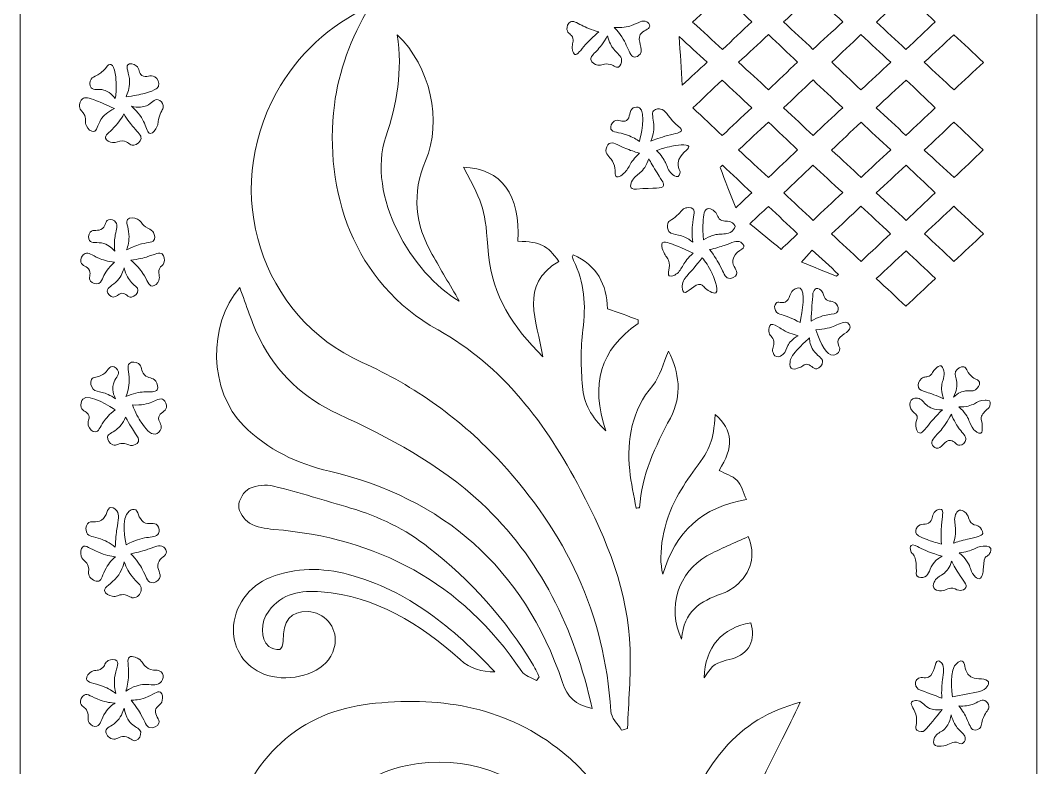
# Model space of a CAD drawing. Header units: inches. Extents: x 195 to 1095, y -2045 to -167.
# Drawn here: x 195 to 1095, y -1300 to -638 of the extents above; entities that cross this region are included whole.
import ezdxf

# ---------------------------------------------------------------- set-up
doc = ezdxf.new("R2010")
doc.units = ezdxf.units.IN
doc.header["$MEASUREMENT"] = 0
doc.layers.add('_U+0421_U+043B_U+043E_U+0439 1', color=7, linetype='Continuous')

msp = doc.modelspace()

# ---------------------------------------------------------------- linework, layer by layer
at = {"layer": '_U+0421_U+043B_U+043E_U+0439 1', "lineweight": 0}
for points, knots in [([(194.98, -166.59), (194.98, -792.81), (194.98, -1418.92), (194.98, -2044.85), (495.04, -2044.85), (795.1, -2044.85), (1094.98, -2044.85), (1094.98, -1418.47), (1094.98, -792.48), (1094.98, -166.59), (794.85, -166.59), (494.92, -166.59), (194.98, -166.59)], [0, 0, 0, 0, 1, 1, 1, 2, 2, 2, 3, 3, 3, 4, 4, 4, 4]), ([(790.33, -639.99), (799.24, -631.68), (807.46, -624.02), (816.63, -615.48), (825.13, -623.38), (833.32, -631), (842.66, -639.69), (833.91, -648.02), (825.81, -655.73), (816.84, -664.26), (808.12, -656.28), (799.6, -648.48), (790.33, -639.99)], [0, 0, 0, 0, 1, 1, 1, 2, 2, 2, 3, 3, 3, 4, 4, 4, 4]), ([(870.9, -639.93), (879.83, -631.53), (888.03, -623.81), (896.87, -615.49), (905.86, -623.75), (914.19, -631.41), (923.34, -639.82), (913.75, -648.66), (905.66, -656.12), (896.91, -664.19), (888.29, -656.15), (880.04, -648.45), (870.9, -639.93)], [0, 0, 0, 0, 1, 1, 1, 2, 2, 2, 3, 3, 3, 4, 4, 4, 4]), ([(979.23, -664.27), (970.17, -655.88), (962.08, -648.39), (953, -639.98), (961.86, -631.68), (970.29, -623.77), (979.17, -615.44), (987.96, -623.66), (996.26, -631.44), (1005.16, -639.76), (996.46, -647.99), (988.2, -655.8), (979.23, -664.27)], [0, 0, 0, 0, 1, 1, 1, 2, 2, 2, 3, 3, 3, 4, 4, 4, 4]), ([(421.83, -702.52), (440.58, -668.78), (468.33, -642.64), (504.24, -626.25), (487.52, -654.79), (476.99, -682.94), (473.09, -713.51), (463.58, -788.27), (489.49, -870.96), (564.84, -912.64), (622.15, -944.34), (660.54, -995.72), (691.12, -1054.01), (714.33, -1098.26), (733.38, -1144.18), (734.94, -1195.54), (735.66, -1218.81), (733.49, -1242.17), (732.63, -1265.48), (730.91, -1266.03), (729.19, -1266.57), (727.47, -1267.11), (724.1, -1261.45), (718.09, -1255.95), (717.76, -1250.11), (712.87, -1163.45), (677.29, -1091.71), (620.71, -1030.08), (585.52, -991.74), (544.28, -962.29), (497.55, -941.31), (407.69, -900.96), (372.74, -790.84), (421.83, -702.52)], [0, 0, 0, 0, 1, 1, 1, 2, 2, 2, 3, 3, 3, 4, 4, 4, 5, 5, 5, 6, 6, 6, 7, 7, 7, 8, 8, 8, 9, 9, 9, 10, 10, 10, 11, 11, 11, 11]), ([(682.05, -639.82), (684.58, -638.49), (687.46, -640.55), (692.15, -642.9), (695.6, -644.63), (700.67, -646.84), (707.36, -648.61), (702.03, -652.93), (698.17, -656.97), (695.57, -659.93), (691.19, -664.93), (688.23, -669.41), (686.03, -668.61), (684.89, -668.2), (684.47, -666.57), (684.05, -664.96), (682.78, -660.03), (685.29, -658.16), (684.32, -654.45), (683.24, -650.33), (679.58, -650.48), (679.07, -646.62), (678.73, -644.05), (679.95, -640.93), (682.05, -639.82)], [0, 0, 0, 0, 1, 1, 1, 2, 2, 2, 3, 3, 3, 4, 4, 4, 5, 5, 5, 6, 6, 6, 7, 7, 7, 8, 8, 8, 8]), ([(743.91, -651.15), (740.85, -656.78), (747.23, -663.36), (743.73, -668.32), (742.58, -669.96), (740.48, -671.23), (738.6, -670.95), (735.35, -670.47), (734, -665.51), (731.58, -660.32), (729.62, -656.12), (726.42, -650.6), (720.94, -644.75), (727.62, -645.35), (732.64, -644.27), (736.08, -643.1), (742.17, -641.03), (746.19, -637.7), (749.65, -639.68), (750.99, -640.44), (752.38, -642.08), (752.29, -643.76), (752.12, -647.11), (746.29, -646.77), (743.91, -651.15)], [0, 0, 0, 0, 1, 1, 1, 2, 2, 2, 3, 3, 3, 4, 4, 4, 5, 5, 5, 6, 6, 6, 7, 7, 7, 8, 8, 8, 8]), ([(518.64, -741.52), (528.31, -712.35), (533.69, -683.03), (528.72, -651.33), (558.19, -679.07), (568.79, -727.79), (553.8, -762.89), (541.53, -791.64), (544.54, -819.25), (559.73, -845.85), (567.3, -859.09), (575.04, -872.23), (583.71, -887.16), (541.48, -862.45), (501.29, -793.8), (518.64, -741.52)], [0, 0, 0, 0, 1, 1, 1, 2, 2, 2, 3, 3, 3, 4, 4, 4, 5, 5, 5, 5]), ([(714.94, -652.11), (716.27, -657.8), (718.5, -661.49), (720.33, -663.84), (723.78, -668.27), (727.16, -669.66), (727.46, -673.51), (727.64, -675.92), (726.59, -678.9), (724.6, -679.83), (722.09, -681.02), (720.5, -677.77), (715.45, -677.15), (710.58, -676.55), (709.1, -679.22), (705.12, -677.83), (704.86, -677.73), (700.66, -676.21), (700.21, -673.22), (699.81, -670.62), (702.47, -668.49), (705.21, -665.64), (707.93, -662.82), (711.51, -658.5), (714.94, -652.11)], [0, 0, 0, 0, 1, 1, 1, 2, 2, 2, 3, 3, 3, 4, 4, 4, 5, 5, 5, 6, 6, 6, 7, 7, 7, 8, 8, 8, 8]), ([(781.15, -695.97), (780.2, -681.17), (779.35, -667.95), (778.38, -652.8), (787.01, -660.75), (794.69, -667.82), (803.12, -675.58), (795.81, -682.37), (789.16, -688.54), (781.15, -695.97)], [0, 0, 0, 0, 1, 1, 1, 2, 2, 2, 3, 3, 3, 3]), ([(830.99, -675.64), (839.95, -667.34), (848.18, -659.72), (857.44, -651.15), (866.37, -659.55), (874.34, -667.04), (883.24, -675.41), (874.54, -683.7), (866.42, -691.45), (857.55, -699.91), (848.81, -691.92), (840.29, -684.13), (830.99, -675.64)], [0, 0, 0, 0, 1, 1, 1, 2, 2, 2, 3, 3, 3, 4, 4, 4, 4]), ([(913.49, -675.54), (922.27, -667.27), (930.25, -659.75), (939.41, -651.12), (948.5, -659.56), (956.76, -667.23), (965.76, -675.59), (956.6, -684.05), (948.28, -691.74), (939.34, -700), (930.69, -691.81), (922.49, -684.06), (913.49, -675.54)], [0, 0, 0, 0, 1, 1, 1, 2, 2, 2, 3, 3, 3, 4, 4, 4, 4]), ([(1021.78, -699.99), (1012.95, -691.82), (1004.66, -684.15), (995.45, -675.63), (1004.45, -667.28), (1012.89, -659.45), (1021.77, -651.21), (1030.49, -659.41), (1038.47, -666.92), (1047.79, -675.69), (1039, -683.9), (1030.63, -691.72), (1021.78, -699.99)], [0, 0, 0, 0, 1, 1, 1, 2, 2, 2, 3, 3, 3, 4, 4, 4, 4]), ([(257.69, -690.56), (258.78, -688.77), (260.31, -688.54), (263.01, -687.03), (264.92, -685.97), (267.55, -684.2), (270.33, -681.16), (272.61, -677.82), (274.12, -677.26), (275.1, -677.45), (279.16, -678.22), (279.8, -692.62), (279.89, -694.67), (280.13, -700.07), (279.62, -704.58), (279.09, -707.75), (275.42, -702.95), (271.79, -701.04), (268.92, -700.24), (263.7, -698.8), (259.95, -700.79), (257.82, -698.13), (256.23, -696.15), (256.4, -692.68), (257.69, -690.56)], [0, 0, 0, 0, 1, 1, 1, 2, 2, 2, 3, 3, 3, 4, 4, 4, 5, 5, 5, 6, 6, 6, 7, 7, 7, 8, 8, 8, 8]), ([(317.39, -696.68), (317.07, -697.78), (315.95, -700.2), (304.93, -703.18), (301.03, -704.23), (295.46, -705.47), (288.56, -706.12), (289.98, -703.24), (291.78, -698.61), (291.71, -692.9), (291.61, -684.98), (287.95, -679.91), (290.13, -677.75), (291.68, -676.22), (295.32, -677), (297.54, -678.66), (301.11, -681.31), (299.61, -685.16), (302.68, -687.34), (306.32, -689.94), (310.28, -685.82), (314.21, -688.5), (316.69, -690.19), (318.19, -693.93), (317.39, -696.68)], [0, 0, 0, 0, 1, 1, 1, 2, 2, 2, 3, 3, 3, 4, 4, 4, 5, 5, 5, 6, 6, 6, 7, 7, 7, 8, 8, 8, 8]), ([(816.6, -740.46), (807.83, -732.25), (799.58, -724.53), (790.51, -716.04), (799.2, -707.77), (807.33, -700.04), (816.41, -691.41), (824.94, -699.32), (833.16, -706.95), (842.75, -715.84), (833.58, -724.47), (825.39, -732.18), (816.6, -740.46)], [0, 0, 0, 0, 1, 1, 1, 2, 2, 2, 3, 3, 3, 4, 4, 4, 4]), ([(870.86, -716), (879.88, -707.45), (887.84, -699.91), (896.93, -691.29), (905.46, -699.27), (913.89, -707.14), (923.23, -715.87), (914.29, -724.21), (906.07, -731.89), (897.04, -740.32), (888.52, -732.41), (880.29, -724.76), (870.86, -716)], [0, 0, 0, 0, 1, 1, 1, 2, 2, 2, 3, 3, 3, 4, 4, 4, 4]), ([(979.37, -691.31), (988.13, -699.68), (996.29, -707.48), (1005.22, -716.01), (996.26, -724.42), (988.03, -732.16), (979.25, -740.41), (970.55, -732.3), (962.26, -724.59), (952.9, -715.88), (962.26, -707.19), (970.56, -699.49), (979.37, -691.31)], [0, 0, 0, 0, 1, 1, 1, 2, 2, 2, 3, 3, 3, 4, 4, 4, 4]), ([(250.17, -707.91), (252.28, -706.42), (255.03, -706.81), (262.45, -709.64), (266.62, -711.22), (272.05, -713.5), (278.3, -716.69), (272.22, -719.35), (268.61, -722.9), (266.39, -726.37), (263.06, -731.58), (262.98, -736.42), (260.08, -736.98), (257.62, -737.45), (254.74, -734.53), (253.45, -731.95), (251.72, -728.46), (253.56, -726.94), (252.04, -722.85), (250.42, -718.49), (247.65, -718.41), (247.26, -714.92), (246.98, -712.38), (248.11, -709.36), (250.17, -707.91)], [0, 0, 0, 0, 1, 1, 1, 2, 2, 2, 3, 3, 3, 4, 4, 4, 5, 5, 5, 6, 6, 6, 7, 7, 7, 8, 8, 8, 8]), ([(309.99, -738.66), (307.62, -738.35), (306.84, -734.05), (304.93, -729.6), (303.11, -725.36), (299.81, -719.92), (293.3, -714.5), (299.7, -716.19), (303.94, -715.22), (306.62, -714.04), (311.53, -711.88), (313.56, -707.97), (316.96, -708.76), (319.21, -709.29), (321.04, -711.62), (321.5, -713.88), (322.09, -716.83), (319.96, -717.84), (318.15, -723.43), (316.5, -728.53), (317.57, -729.82), (315.62, -733.42), (315.17, -734.24), (312.59, -738.99), (309.99, -738.66)], [0, 0, 0, 0, 1, 1, 1, 2, 2, 2, 3, 3, 3, 4, 4, 4, 5, 5, 5, 6, 6, 6, 7, 7, 7, 8, 8, 8, 8]), ([(743.19, -745.72), (740.83, -744.04), (737.3, -741.86), (732.71, -740.17), (724.58, -737.18), (719.24, -738), (718.03, -734.74), (717.2, -732.5), (718.67, -729.26), (720.74, -727.79), (724.42, -725.2), (728.25, -729.37), (731.77, -727.09), (735.53, -724.67), (733.58, -718.39), (737.68, -716.09), (739.45, -715.1), (741.79, -715.15), (743.19, -715.91), (749.74, -719.48), (743.85, -743.13), (743.19, -745.72)], [0, 0, 0, 0, 1, 1, 1, 2, 2, 2, 3, 3, 3, 4, 4, 4, 5, 5, 5, 6, 6, 6, 7, 7, 7, 7]), ([(755.96, -730.77), (755.63, -724.97), (753.64, -720.95), (755.79, -718.5), (757.62, -716.43), (761.12, -716.95), (761.81, -717.06), (766.79, -717.92), (767.21, -722.53), (775.09, -729.99), (778.76, -733.46), (780.61, -734.3), (780.36, -735.8), (779.99, -738.03), (775.42, -738.57), (767.96, -740.56), (761.8, -742.2), (756.77, -744), (753.2, -745.39), (755.8, -739.23), (756.16, -734.26), (755.96, -730.77)], [0, 0, 0, 0, 1, 1, 1, 2, 2, 2, 3, 3, 3, 4, 4, 4, 5, 5, 5, 6, 6, 6, 7, 7, 7, 7]), ([(286.7, -721.41), (289.88, -726.7), (292.98, -730.66), (295.37, -733.42), (299.52, -738.22), (302.19, -740.19), (301.84, -743.1), (301.49, -745.96), (298.37, -748.63), (295.37, -748.97), (291.39, -749.43), (290.46, -745.49), (285.52, -745.16), (281.54, -744.89), (280.6, -747.34), (276.52, -746.71), (274.4, -746.38), (270.8, -745.13), (270.33, -742.81), (269.8, -740.24), (273.46, -738.08), (277.92, -733.42), (280.71, -730.5), (283.82, -726.61), (286.7, -721.41)], [0, 0, 0, 0, 1, 1, 1, 2, 2, 2, 3, 3, 3, 4, 4, 4, 5, 5, 5, 6, 6, 6, 7, 7, 7, 8, 8, 8, 8]), ([(831.01, -753.27), (840.24, -744.66), (848.51, -736.94), (857.49, -728.55), (866.15, -736.85), (874.27, -744.63), (883.24, -753.23), (874.33, -761.69), (866.16, -769.44), (857.46, -777.7), (848.72, -769.63), (840.4, -761.95), (831.01, -753.27)], [0, 0, 0, 0, 1, 1, 1, 2, 2, 2, 3, 3, 3, 4, 4, 4, 4]), ([(913.38, -753.33), (922.47, -744.69), (930.42, -737.15), (939.42, -728.6), (948.07, -736.68), (956.49, -744.54), (965.72, -753.18), (956.79, -761.52), (948.55, -769.21), (939.57, -777.6), (931.07, -769.72), (922.84, -762.1), (913.38, -753.33)], [0, 0, 0, 0, 1, 1, 1, 2, 2, 2, 3, 3, 3, 4, 4, 4, 4]), ([(1021.74, -728.51), (1030.49, -736.87), (1038.63, -744.64), (1047.69, -753.29), (1038.93, -761.57), (1030.74, -769.31), (1021.91, -777.65), (1013.26, -769.72), (1004.94, -762.11), (995.46, -753.42), (1004.29, -745.05), (1012.64, -737.14), (1021.74, -728.51)], [0, 0, 0, 0, 1, 1, 1, 2, 2, 2, 3, 3, 3, 4, 4, 4, 4]), ([(716.43, -747.59), (719.51, -745.71), (723.31, -748.76), (731.96, -752.3), (736.69, -754.24), (740.68, -755.42), (743.26, -756.11), (738.82, -760.15), (736.18, -763.99), (734.58, -766.78), (733.09, -769.39), (731.58, -772.68), (727.95, -775.24), (726.46, -776.29), (724.6, -777.6), (723.14, -776.94), (720.77, -775.88), (722.7, -771.17), (720.33, -765.22), (717.89, -759.08), (713.63, -758.53), (713.58, -753.87), (713.56, -751.82), (714.35, -748.86), (716.43, -747.59)], [0, 0, 0, 0, 1, 1, 1, 2, 2, 2, 3, 3, 3, 4, 4, 4, 5, 5, 5, 6, 6, 6, 7, 7, 7, 8, 8, 8, 8]), ([(771.9, -749.95), (774.91, -749.41), (785.8, -747.44), (786.82, -750.19), (787.82, -752.84), (778.37, -756.47), (777.52, -764.58), (777.2, -767.59), (778.17, -770.25), (779.19, -772.2), (779.19, -772.56), (779.16, -775.72), (777.4, -776.63), (775.49, -777.61), (772.9, -775.27), (771.86, -774.34), (768.55, -771.36), (767.99, -768.14), (766.28, -764.43), (765, -761.66), (762.71, -757.83), (758.32, -753.87), (761.34, -752.65), (766.01, -751.02), (771.9, -749.95)], [0, 0, 0, 0, 1, 1, 1, 2, 2, 2, 3, 3, 3, 4, 4, 4, 5, 5, 5, 6, 6, 6, 7, 7, 7, 8, 8, 8, 8]), ([(736.29, -781.45), (738.08, -777.18), (741.27, -775.6), (743.96, -773.24), (746.43, -771.07), (749.41, -767.42), (751.43, -760.98), (753.16, -764), (755.72, -768.39), (758.96, -773.63), (763.93, -781.64), (765.13, -782.97), (764.53, -784.7), (763.32, -788.22), (757.05, -786.55), (740.53, -787.86), (739.45, -787.94), (736.95, -788.15), (735.9, -786.65), (734.78, -785.06), (735.9, -782.39), (736.29, -781.45)], [0, 0, 0, 0, 1, 1, 1, 2, 2, 2, 3, 3, 3, 4, 4, 4, 5, 5, 5, 6, 6, 6, 7, 7, 7, 7]), ([(657.75, -936.36), (631.15, -909.97), (612.74, -882.35), (609.67, -846.19), (606.09, -804.08), (606.41, -804.05), (587.35, -768.54), (620.89, -769.36), (638.18, -793.25), (635.65, -834.12), (655.56, -834.61), (661.54, -837.45), (671.81, -851.97), (636.38, -872.66), (652.38, -904.23), (657.75, -936.36)], [0, 0, 0, 0, 1, 1, 1, 2, 2, 2, 3, 3, 3, 4, 4, 4, 5, 5, 5, 5]), ([(828.53, -804.48), (823.88, -792.61), (819.24, -780.73), (814.59, -768.86), (815.3, -768.16), (816.02, -767.46), (816.73, -766.77), (825.87, -775.35), (833.6, -782.6), (842.66, -791.1), (838.05, -795.46), (833.85, -799.43), (828.53, -804.48)], [0, 0, 0, 0, 1, 1, 1, 2, 2, 2, 3, 3, 3, 4, 4, 4, 4]), ([(871.02, -791.24), (879.8, -782.91), (887.94, -775.19), (896.79, -766.8), (905.42, -774.73), (913.72, -782.35), (923.2, -791.05), (914.36, -799.32), (905.97, -807.18), (896.99, -815.58), (888.26, -807.4), (880.07, -799.73), (871.02, -791.24)], [0, 0, 0, 0, 1, 1, 1, 2, 2, 2, 3, 3, 3, 4, 4, 4, 4]), ([(979.33, -766.79), (988.03, -774.98), (996.24, -782.7), (1005.21, -791.15), (996.36, -799.48), (988.17, -807.21), (979.27, -815.59), (970.63, -807.6), (962.35, -799.95), (952.89, -791.21), (961.86, -782.92), (970.31, -775.12), (979.33, -766.79)], [0, 0, 0, 0, 1, 1, 1, 2, 2, 2, 3, 3, 3, 4, 4, 4, 4]), ([(790.61, -834.99), (785.52, -830.93), (781.06, -829.33), (777.9, -828.62), (774.22, -827.8), (771.24, -827.95), (769.38, -825.48), (767.97, -823.6), (767.57, -820.78), (768.31, -818.51), (769.3, -815.48), (771.59, -815.62), (776.4, -811.4), (780.84, -807.51), (781.09, -805.48), (784.23, -804.61), (785.1, -804.37), (788.68, -803.55), (790.61, -805.48), (792.96, -807.84), (790.87, -812.46), (790.09, -820.01), (789.73, -823.58), (789.57, -828.68), (790.61, -834.99)], [0, 0, 0, 0, 1, 1, 1, 2, 2, 2, 3, 3, 3, 4, 4, 4, 5, 5, 5, 6, 6, 6, 7, 7, 7, 8, 8, 8, 8]), ([(799.47, -820.21), (799.69, -813.18), (799.9, -806.82), (803.06, -805.47), (805.01, -804.63), (807.32, -806.03), (808.39, -806.68), (812.63, -809.24), (811.51, -812.84), (815.04, -815.12), (818.54, -817.39), (821.22, -814.84), (825.51, -817.9), (827.8, -819.53), (828.01, -820.88), (827.94, -821.17), (827.47, -823.16), (825.78, -824.83), (824.98, -825.39), (821.18, -828.08), (817.4, -827.5), (813.54, -827.84), (810.15, -828.14), (805.49, -829.26), (800.01, -832.9), (799.65, -829.85), (799.3, -825.48), (799.47, -820.21)], [0, 0, 0, 0, 1, 1, 1, 2, 2, 2, 3, 3, 3, 4, 4, 4, 5, 5, 5, 6, 6, 6, 7, 7, 7, 8, 8, 8, 9, 9, 9, 9]), ([(868.67, -841.28), (859.75, -833.96), (851.09, -826.85), (841.02, -818.6), (847.3, -812.71), (852.22, -808.1), (857.44, -803.2), (866.19, -811.44), (874.45, -819.21), (883.24, -827.48), (878.28, -832.19), (873.91, -836.32), (868.67, -841.28)], [0, 0, 0, 0, 1, 1, 1, 2, 2, 2, 3, 3, 3, 4, 4, 4, 4]), ([(913.42, -827.54), (922.04, -819.43), (930.13, -811.81), (939.4, -803.1), (947.98, -811.04), (956.43, -818.86), (965.66, -827.4), (956.85, -835.67), (948.65, -843.36), (939.45, -851.99), (930.66, -843.74), (922.69, -836.25), (913.42, -827.54)], [0, 0, 0, 0, 1, 1, 1, 2, 2, 2, 3, 3, 3, 4, 4, 4, 4]), ([(1021.75, -803.12), (1030.48, -811.3), (1038.75, -819.05), (1047.79, -827.53), (1039.07, -835.73), (1030.83, -843.47), (1021.77, -852), (1012.66, -843.49), (1004.36, -835.73), (995.52, -827.47), (1004.44, -819.19), (1012.76, -811.47), (1021.75, -803.12)], [0, 0, 0, 0, 1, 1, 1, 2, 2, 2, 3, 3, 3, 4, 4, 4, 4]), ([(272.94, -815.15), (275.14, -814.28), (278.2, -815.35), (279.61, -817.37), (281.38, -819.9), (279.96, -823.07), (279.05, -828.53), (278.5, -831.83), (278.02, -836.71), (278.59, -842.92), (276.71, -840.69), (273.54, -837.6), (268.92, -836.16), (262.86, -834.26), (258.28, -836.43), (256.26, -833.52), (254.91, -831.56), (255.26, -828.11), (256.83, -826.18), (259.45, -822.93), (263.88, -825.93), (267.8, -822.66), (271.01, -819.97), (269.99, -816.31), (272.94, -815.15)], [0, 0, 0, 0, 1, 1, 1, 2, 2, 2, 3, 3, 3, 4, 4, 4, 5, 5, 5, 6, 6, 6, 7, 7, 7, 8, 8, 8, 8]), ([(291.15, -827.94), (290.64, -821.04), (288, -817.08), (290.02, -814.73), (291.82, -812.64), (296.1, -813.22), (298.7, -814.45), (301.98, -815.99), (301.45, -818.01), (305.77, -821.19), (309.11, -823.64), (310.53, -823.25), (312.24, -825.59), (312.49, -825.93), (315.1, -829.59), (313.93, -832.34), (312.75, -835.14), (308.57, -834.92), (302.4, -836.45), (299.06, -837.28), (294.43, -838.8), (289.08, -841.82), (290.3, -838.5), (291.56, -833.66), (291.15, -827.94)], [0, 0, 0, 0, 1, 1, 1, 2, 2, 2, 3, 3, 3, 4, 4, 4, 5, 5, 5, 6, 6, 6, 7, 7, 7, 8, 8, 8, 8]), ([(768.9, -850.93), (767.6, -847.52), (765.8, -847.21), (764.03, -842.13), (763.25, -839.91), (762.27, -836.98), (763.49, -835.6), (764.75, -834.19), (767.73, -835.11), (769.46, -835.67), (773.38, -836.94), (780.39, -839.5), (790.83, -844.68), (786.18, -848.61), (783.47, -852.44), (781.84, -855.24), (780.09, -858.26), (778.9, -861.29), (775.53, -863.38), (774.62, -863.94), (771.4, -865.93), (769.69, -864.69), (767.3, -862.96), (771.4, -857.49), (768.9, -850.93)], [0, 0, 0, 0, 1, 1, 1, 2, 2, 2, 3, 3, 3, 4, 4, 4, 5, 5, 5, 6, 6, 6, 7, 7, 7, 8, 8, 8, 8]), ([(829.29, -863.46), (828.33, -865.95), (824.78, -867.48), (822.14, -866.84), (818.81, -866.02), (817.69, -861.93), (814.85, -856.22), (812.92, -852.34), (809.91, -847.15), (805.2, -841.46), (810.66, -840.29), (815.06, -838.92), (818.22, -837.82), (825.57, -835.26), (829.44, -833.01), (832.92, -835.01), (834.29, -835.8), (835.85, -837.41), (835.7, -838.95), (835.5, -840.85), (832.84, -841.12), (830.04, -843.89), (829.47, -844.45), (826.64, -847.25), (826.05, -850.84), (825.1, -856.6), (830.75, -859.68), (829.29, -863.46)], [0, 0, 0, 0, 1, 1, 1, 2, 2, 2, 3, 3, 3, 4, 4, 4, 5, 5, 5, 6, 6, 6, 7, 7, 7, 8, 8, 8, 9, 9, 9, 9]), ([(264.42, -849.08), (267.72, -850.51), (272.36, -852.07), (278.4, -852.73), (272.7, -857.6), (269.92, -862.28), (268.42, -865.77), (267.53, -867.85), (266.71, -870.41), (264.42, -871.39), (262.08, -872.38), (258.68, -871.54), (257.11, -869.33), (255.09, -866.5), (257.84, -863.88), (256.19, -860.06), (254.32, -855.72), (249.6, -856.35), (248.67, -852.6), (247.97, -849.8), (249.76, -846.03), (252.32, -844.88), (255.36, -843.51), (258.25, -846.39), (264.42, -849.08)], [0, 0, 0, 0, 1, 1, 1, 2, 2, 2, 3, 3, 3, 4, 4, 4, 5, 5, 5, 6, 6, 6, 7, 7, 7, 8, 8, 8, 8]), ([(322.18, -853.08), (321.29, -855.93), (319.41, -855.62), (318.15, -858.47), (316.4, -862.44), (319.25, -864.88), (317.61, -868.88), (316.62, -871.27), (314.16, -873.89), (311.78, -873.74), (308.65, -873.55), (307.49, -868.69), (303.52, -862.58), (301.34, -859.22), (298.04, -855.04), (292.94, -850.92), (299.34, -850.09), (304.44, -848.74), (308.02, -847.61), (314.72, -845.49), (318.21, -843.47), (320.58, -845.36), (322.55, -846.92), (322.97, -850.56), (322.18, -853.08)], [0, 0, 0, 0, 1, 1, 1, 2, 2, 2, 3, 3, 3, 4, 4, 4, 5, 5, 5, 6, 6, 6, 7, 7, 7, 8, 8, 8, 8]), ([(917.58, -865.13), (907.78, -861.1), (897.98, -857.06), (886.85, -852.48), (890.63, -848.2), (893.09, -845.41), (896.21, -841.89), (904, -849.08), (911.79, -856.27), (919.59, -863.46), (919.51, -863.44), (917.58, -865.01), (917.58, -865.13)], [0, 0, 0, 0, 1, 1, 1, 2, 2, 2, 3, 3, 3, 4, 4, 4, 4]), ([(952.96, -867.06), (961.77, -858.85), (970.2, -851), (979.27, -842.55), (987.88, -850.63), (996.1, -858.35), (1005.32, -867.02), (996.16, -875.67), (987.91, -883.47), (979.21, -891.68), (970.55, -883.56), (962.28, -875.8), (952.96, -867.06)], [0, 0, 0, 0, 1, 1, 1, 2, 2, 2, 3, 3, 3, 4, 4, 4, 4]), ([(713.59, -1001.89), (700.41, -990.14), (693.93, -977.26), (692.77, -962.69), (691.46, -946.06), (690.97, -928.97), (693.13, -912.51), (695.98, -890.78), (694.55, -870.5), (684.75, -851.03), (684.24, -850.02), (683.95, -848.89), (683.67, -847.78), (683.6, -847.52), (683.96, -847.14), (684.53, -846.02), (705.6, -855.31), (714.47, -872.5), (714.85, -893.9), (724.28, -897.23), (733.21, -900.38), (742.14, -903.54), (742.09, -904.71), (742.04, -905.88), (741.99, -907.06), (708.48, -929.84), (699.55, -961.04), (713.59, -1001.89)], [0, 0, 0, 0, 1, 1, 1, 2, 2, 2, 3, 3, 3, 4, 4, 4, 5, 5, 5, 6, 6, 6, 7, 7, 7, 8, 8, 8, 9, 9, 9, 9]), ([(781.14, -873.63), (781.34, -869.23), (784.1, -866.18), (786.16, -863.85), (789.24, -860.37), (793.39, -855.54), (798.84, -848.8), (801.35, -851.76), (804.74, -856.36), (807.56, -862.63), (808.02, -863.66), (814.08, -877.33), (810.94, -879.69), (809.82, -880.53), (807.91, -879.66), (805.85, -878.72), (800.67, -876.38), (800.55, -873.35), (797.67, -872.49), (791.89, -870.78), (786.04, -881.09), (782.65, -879.12), (780.93, -878.12), (781.09, -874.66), (781.14, -873.63)], [0, 0, 0, 0, 1, 1, 1, 2, 2, 2, 3, 3, 3, 4, 4, 4, 5, 5, 5, 6, 6, 6, 7, 7, 7, 8, 8, 8, 8]), ([(293.55, -883.54), (289.96, -884.01), (288.78, -879.98), (284.85, -880.17), (281.25, -880.35), (280.42, -883.83), (277.23, -883.51), (274.66, -883.25), (271.9, -880.65), (271.87, -878.17), (271.83, -874.91), (276.52, -873.84), (281.02, -868.74), (284.41, -864.91), (286.03, -860.68), (286.88, -857.65), (288.44, -864.1), (291.1, -868.04), (293.4, -870.51), (296.35, -873.68), (299.11, -874.85), (299.13, -877.51), (299.15, -880.17), (296.4, -883.16), (293.55, -883.54)], [0, 0, 0, 0, 1, 1, 1, 2, 2, 2, 3, 3, 3, 4, 4, 4, 5, 5, 5, 6, 6, 6, 7, 7, 7, 8, 8, 8, 8]), ([(407.14, -920.92), (422.37, -951.44), (446.11, -972.89), (476.23, -986.92), (521.48, -1008.01), (565.77, -1031.13), (603.09, -1065.86), (655.49, -1114.63), (685.58, -1176.83), (701.37, -1247.87), (685.73, -1243.99), (679.81, -1238.33), (675.13, -1224.67), (640.01, -1121.94), (569.21, -1061.71), (468.78, -1037.75), (439.92, -1030.87), (414.16, -1018.9), (392.77, -997.44), (362.18, -966.75), (360.72, -907.76), (389.27, -875.16), (395.26, -890.75), (399.95, -906.52), (407.14, -920.92)], [0, 0, 0, 0, 1, 1, 1, 2, 2, 2, 3, 3, 3, 4, 4, 4, 5, 5, 5, 6, 6, 6, 7, 7, 7, 8, 8, 8, 8]), ([(885.44, -906.15), (878.26, -902.19), (872.85, -900.15), (868.96, -899.01), (867.48, -898.57), (864.79, -897.84), (863.57, -895.45), (862.54, -893.42), (862.65, -890.39), (864.17, -888.86), (866.23, -886.77), (868.87, -889.48), (872.25, -887.97), (877.04, -885.83), (875.82, -878.55), (881.21, -876.16), (881.77, -875.91), (883.88, -874.97), (885.44, -875.7), (890.47, -878.02), (887.42, -896.34), (885.44, -906.15)], [0, 0, 0, 0, 1, 1, 1, 2, 2, 2, 3, 3, 3, 4, 4, 4, 5, 5, 5, 6, 6, 6, 7, 7, 7, 7]), ([(895.16, -904.93), (895.84, -894.48), (896.15, -887.27), (896.89, -880.12), (897.05, -878.56), (898.53, -876.39), (899.85, -875.96), (901.77, -875.32), (903.86, -877.42), (904.34, -877.89), (906.96, -880.45), (905.82, -882.49), (907.77, -884.89), (910.63, -888.4), (914.74, -886.1), (917.62, -889.73), (918.99, -891.46), (919.83, -894.22), (918.91, -896.1), (917.74, -898.51), (914.14, -898.46), (910.17, -899.13), (906.38, -899.77), (901.19, -901.24), (895.16, -904.93)], [0, 0, 0, 0, 1, 1, 1, 2, 2, 2, 3, 3, 3, 4, 4, 4, 5, 5, 5, 6, 6, 6, 7, 7, 7, 8, 8, 8, 8]), ([(862.2, -922.76), (861.44, -918.43), (858, -918.09), (857.7, -913.66), (857.57, -911.77), (858, -908.88), (859.69, -907.94), (861.74, -906.81), (864.66, -909.1), (867.41, -910.87), (870.97, -913.17), (876.29, -915.92), (883.85, -917.73), (878.51, -920.56), (876.01, -923.87), (874.72, -926.43), (873.25, -929.33), (873.01, -931.92), (870.27, -934.26), (869.54, -934.88), (866.95, -937.08), (864.47, -936.19), (862.54, -935.5), (861.72, -933.31), (861.5, -932.74), (860.01, -928.8), (862.95, -927), (862.2, -922.76)], [0, 0, 0, 0, 1, 1, 1, 2, 2, 2, 3, 3, 3, 4, 4, 4, 5, 5, 5, 6, 6, 6, 7, 7, 7, 8, 8, 8, 9, 9, 9, 9]), ([(920.43, -930.83), (919.56, -933.29), (916.69, -934.83), (914.76, -934.98), (909.52, -935.38), (903.66, -926.06), (899.49, -912.39), (907.13, -912.19), (912.69, -910.48), (916.35, -908.96), (920.79, -907.12), (924.97, -904.5), (927.7, -906.41), (928.74, -907.13), (929.69, -908.59), (929.7, -910.19), (929.73, -915.47), (919.59, -916.76), (918.89, -922.76), (918.49, -926.16), (921.51, -927.77), (920.43, -930.83)], [0, 0, 0, 0, 1, 1, 1, 2, 2, 2, 3, 3, 3, 4, 4, 4, 5, 5, 5, 6, 6, 6, 7, 7, 7, 7]), ([(897.08, -930.54), (900.64, -935.99), (905.34, -936.94), (905.41, -940.69), (905.46, -943.49), (902.9, -946.58), (900.28, -947.02), (896.61, -947.64), (895.12, -942.65), (890.88, -943), (888.18, -943.22), (887.99, -945.3), (883.31, -946.6), (881.29, -947.17), (879.03, -947.8), (877.63, -946.6), (875.76, -944.99), (876.59, -941.08), (876.83, -939.93), (877.5, -936.8), (879.08, -934.2), (884.57, -928.48), (886.83, -926.12), (889.9, -923.09), (893.74, -919.73), (893.91, -922.57), (894.57, -926.69), (897.08, -930.54)], [0, 0, 0, 0, 1, 1, 1, 2, 2, 2, 3, 3, 3, 4, 4, 4, 5, 5, 5, 6, 6, 6, 7, 7, 7, 8, 8, 8, 9, 9, 9, 9]), ([(754.99, -961.75), (761.68, -953.67), (764.32, -941.96), (768.98, -931.54), (778.36, -950.34), (781.44, -970.1), (770.58, -990.64), (757.41, -1015.56), (745.12, -1040.85), (743.33, -1070.15), (742.31, -1070.24), (741.3, -1070.33), (740.28, -1070.41), (738.36, -1059.31), (735.8, -1048.27), (734.64, -1037.08), (731.74, -1009.25), (736.63, -983.92), (754.99, -961.75)], [0, 0, 0, 0, 1, 1, 1, 2, 2, 2, 3, 3, 3, 4, 4, 4, 5, 5, 5, 6, 6, 6, 6]), ([(291.58, -942.2), (293.46, -940.42), (297.24, -940.82), (299.59, -942.43), (303.16, -944.87), (301.39, -948.75), (304.93, -952.41), (308.47, -956.06), (312.1, -954.11), (314.9, -957.99), (316.41, -960.07), (317.44, -963.51), (316.16, -965.57), (314.58, -968.12), (310.32, -967.12), (304.35, -967.51), (300.34, -967.77), (294.89, -968.7), (288.44, -971.61), (289.74, -968.45), (291.39, -963.39), (291.43, -957.1), (291.47, -949.38), (289.07, -944.58), (291.58, -942.2)], [0, 0, 0, 0, 1, 1, 1, 2, 2, 2, 3, 3, 3, 4, 4, 4, 5, 5, 5, 6, 6, 6, 7, 7, 7, 8, 8, 8, 8]), ([(1010.51, -944.55), (1011.35, -945.02), (1011.86, -946.51), (1012.08, -947.15), (1014.3, -951.54), (1012.16, -956.6), (1011.39, -959.55), (1010.59, -962.61), (1010.28, -967.16), (1012.57, -973.54), (1006.19, -970.68), (1000.98, -968.86), (997.34, -967.72), (993.63, -966.55), (991.07, -965.92), (990.2, -963.66), (989.22, -961.13), (990.73, -957.51), (993.01, -955.64), (995.79, -953.35), (997.78, -955.24), (1000.79, -952.89), (1003.08, -951.1), (1002.45, -949.58), (1005.64, -946.76), (1006.53, -945.97), (1009.05, -943.74), (1010.51, -944.55)], [0, 0, 0, 0, 1, 1, 1, 2, 2, 2, 3, 3, 3, 4, 4, 4, 5, 5, 5, 6, 6, 6, 7, 7, 7, 8, 8, 8, 9, 9, 9, 9]), ([(1024.14, -958.77), (1023.66, -954.64), (1021.98, -952.45), (1023.21, -949.57), (1024.4, -946.76), (1027.82, -944.54), (1030.47, -945.22), (1033.25, -945.93), (1032.72, -949.22), (1036.71, -953.09), (1040.52, -956.79), (1043.59, -956.29), (1044.21, -958.96), (1044.76, -961.34), (1042.9, -964.18), (1040.87, -965.55), (1038.16, -967.39), (1035.79, -966.16), (1032.02, -966.6), (1029.32, -966.91), (1025.54, -968.12), (1021.19, -972.26), (1024.27, -966.32), (1024.5, -961.8), (1024.14, -958.77)], [0, 0, 0, 0, 1, 1, 1, 2, 2, 2, 3, 3, 3, 4, 4, 4, 5, 5, 5, 6, 6, 6, 7, 7, 7, 8, 8, 8, 8]), ([(279.26, -973.58), (274.63, -970.24), (270.53, -968.72), (267.52, -967.97), (263.85, -967.04), (261.47, -967.17), (259.53, -965.01), (257.62, -962.88), (256.51, -959.06), (257.87, -956.55), (259.5, -953.57), (263.05, -955.36), (268.08, -952.11), (272.89, -949.01), (273.1, -945.13), (276.24, -945.07), (278.64, -945.02), (281.3, -947.25), (281.86, -949.76), (282.65, -953.3), (278.82, -955.32), (277.36, -960.33), (276.52, -963.23), (276.37, -967.5), (279.26, -973.58)], [0, 0, 0, 0, 1, 1, 1, 2, 2, 2, 3, 3, 3, 4, 4, 4, 5, 5, 5, 6, 6, 6, 7, 7, 7, 8, 8, 8, 8]), ([(278.98, -983.35), (273.88, -987.18), (270.68, -991.09), (268.64, -994.09), (265.3, -999.02), (264.34, -1002.65), (261.61, -1002.9), (259.01, -1003.14), (256.02, -1000.18), (255.15, -997.1), (254.1, -993.39), (256.77, -991.8), (255.71, -988.53), (254.47, -984.71), (250.24, -985.04), (248.95, -981.18), (248.08, -978.57), (248.95, -975.27), (250.34, -973.81), (255.69, -968.16), (276.43, -981.67), (278.98, -983.35)], [0, 0, 0, 0, 1, 1, 1, 2, 2, 2, 3, 3, 3, 4, 4, 4, 5, 5, 5, 6, 6, 6, 7, 7, 7, 7]), ([(317.59, -989.69), (316.66, -993.72), (320.76, -995.9), (319.56, -999.96), (318.85, -1002.33), (316.62, -1004.41), (314.32, -1004.78), (309.87, -1005.5), (305.82, -999.71), (302.12, -994.39), (299.77, -991.04), (296.76, -985.97), (294.42, -979.02), (302.21, -979.56), (307.72, -978.05), (311.4, -976.48), (314.35, -975.22), (319.57, -972.45), (321.76, -974.47), (323.46, -976.03), (324.78, -978.69), (324.34, -981.18), (323.56, -985.55), (318.56, -985.49), (317.59, -989.69)], [0, 0, 0, 0, 1, 1, 1, 2, 2, 2, 3, 3, 3, 4, 4, 4, 5, 5, 5, 6, 6, 6, 7, 7, 7, 8, 8, 8, 8]), ([(983.86, -974.67), (985.69, -972.54), (988.96, -972.98), (989.47, -973.06), (993.25, -973.63), (994.68, -976.79), (997.7, -979.32), (1000.13, -981.34), (1004.23, -983.5), (1011.44, -983.37), (1005.34, -989.32), (1000.91, -994.51), (997.89, -998.3), (995.51, -1001.29), (993.22, -1004.4), (991.1, -1003.85), (989.15, -1003.35), (988.08, -999.96), (987.85, -997.68), (987.42, -993.36), (989.9, -992.13), (989.07, -989.1), (988.2, -985.91), (985.17, -986.31), (983.52, -982.4), (982.65, -980.34), (982.03, -976.8), (983.86, -974.67)], [0, 0, 0, 0, 1, 1, 1, 2, 2, 2, 3, 3, 3, 4, 4, 4, 5, 5, 5, 6, 6, 6, 7, 7, 7, 8, 8, 8, 9, 9, 9, 9]), ([(1049.24, -974.73), (1050.21, -974.78), (1053.6, -974.7), (1053.78, -976.6), (1053.96, -978.47), (1053.34, -981.34), (1052.04, -982.29), (1048.83, -984.62), (1046.65, -987.14), (1045.91, -990.2), (1045.33, -992.62), (1046.77, -993.03), (1046.83, -998.12), (1046.86, -1000.81), (1046.89, -1003.32), (1045.59, -1004.06), (1043.57, -1005.21), (1039.7, -1001.24), (1039.42, -1000.94), (1036.7, -998.1), (1036, -995.19), (1035.02, -992.72), (1033.75, -989.52), (1031.28, -985.2), (1025.97, -980.79), (1032.42, -981.02), (1036.86, -979.49), (1039.8, -977.95), (1042.34, -976.61), (1045.13, -974.55), (1049.24, -974.73)], [0, 0, 0, 0, 1, 1, 1, 2, 2, 2, 3, 3, 3, 4, 4, 4, 5, 5, 5, 6, 6, 6, 7, 7, 7, 8, 8, 8, 9, 9, 9, 10, 10, 10, 10]), ([(299.58, -1011.46), (298.64, -1014.16), (294.59, -1014.79), (294.34, -1014.83), (291.37, -1015.26), (290.63, -1013.66), (287.21, -1013.17), (281.92, -1012.42), (280.28, -1015.75), (276.8, -1014.35), (274.09, -1013.25), (271.84, -1009.91), (272.3, -1007.3), (272.79, -1004.49), (276.17, -1004.01), (280.17, -1000.84), (282.69, -998.86), (285.73, -995.6), (288.15, -990), (291.75, -996.42), (294.83, -1001.21), (297.04, -1004.49), (298.65, -1006.88), (300.35, -1009.27), (299.58, -1011.46)], [0, 0, 0, 0, 1, 1, 1, 2, 2, 2, 3, 3, 3, 4, 4, 4, 5, 5, 5, 6, 6, 6, 7, 7, 7, 8, 8, 8, 8]), ([(776.33, -1060.72), (781.2, -1051.96), (786.79, -1043.57), (792.66, -1035.5), (806.53, -1016.45), (808.42, -1011.96), (810.38, -987.52), (826.19, -1001.09), (826.86, -1016.87), (813.73, -1037.11), (819.14, -1039.91), (825.55, -1041.68), (829.72, -1045.87), (833.53, -1049.7), (834.91, -1056.15), (838.02, -1062.89), (798.78, -1069.31), (774.99, -1091.35), (763.95, -1129), (759.2, -1111.5), (764.39, -1082.19), (776.33, -1060.72)], [0, 0, 0, 0, 1, 1, 1, 2, 2, 2, 3, 3, 3, 4, 4, 4, 5, 5, 5, 6, 6, 6, 7, 7, 7, 7]), ([(1019.42, -987.07), (1021.65, -993.26), (1024.39, -997.52), (1026.49, -1000.26), (1029.77, -1004.55), (1032.65, -1006.67), (1032.2, -1009.74), (1031.85, -1012.18), (1029.47, -1014.51), (1027.06, -1014.79), (1023.46, -1015.21), (1022.52, -1010.71), (1018.7, -1010.41), (1013.39, -1010), (1010.74, -1018.34), (1006.07, -1017.34), (1004.24, -1016.94), (1002.63, -1015.22), (1002.23, -1013.45), (1001.43, -1009.9), (1005.64, -1006.74), (1010.26, -1001.23), (1012.76, -998.27), (1016.18, -993.66), (1019.42, -987.07)], [0, 0, 0, 0, 1, 1, 1, 2, 2, 2, 3, 3, 3, 4, 4, 4, 5, 5, 5, 6, 6, 6, 7, 7, 7, 8, 8, 8, 8]), ([(419.4, -1089.19), (412.07, -1088.58), (404.09, -1087.3), (397.92, -1083.6), (393.25, -1080.8), (388.36, -1073.65), (388.35, -1068.42), (388.34, -1063.12), (393.11, -1055.39), (397.77, -1053.1), (403.97, -1050.05), (412.52, -1049.28), (419.3, -1050.95), (442.21, -1056.6), (464.78, -1063.74), (487.49, -1070.33), (512.63, -1077.62), (535.89, -1089.09), (556.79, -1105.42), (593.73, -1134.28), (624.87, -1168.81), (649.33, -1209.74), (651.25, -1212.95), (652.74, -1216.44), (654.43, -1219.8), (653.62, -1220.92), (652.82, -1222.03), (652.01, -1223.15), (647.58, -1220.46), (641.61, -1218.9), (638.94, -1214.92), (585.44, -1135.4), (510.66, -1096.84), (419.4, -1089.19)], [0, 0, 0, 0, 1, 1, 1, 2, 2, 2, 3, 3, 3, 4, 4, 4, 5, 5, 5, 6, 6, 6, 7, 7, 7, 8, 8, 8, 9, 9, 9, 10, 10, 10, 11, 11, 11, 11]), ([(254.58, -1084.21), (257.5, -1080.68), (262.11, -1084.2), (266.95, -1080.98), (272.19, -1077.5), (271.35, -1070.33), (275.21, -1069.75), (277.92, -1069.34), (280.31, -1072.56), (280.46, -1072.76), (283.01, -1076.29), (281.65, -1080.68), (280.46, -1088.91), (279.91, -1092.68), (279.27, -1098.13), (279.01, -1104.9), (273.9, -1100.9), (269.34, -1098.85), (266.11, -1097.72), (259.75, -1095.48), (255.57, -1095.75), (253.8, -1092.35), (252.54, -1089.94), (252.83, -1086.33), (254.58, -1084.21)], [0, 0, 0, 0, 1, 1, 1, 2, 2, 2, 3, 3, 3, 4, 4, 4, 5, 5, 5, 6, 6, 6, 7, 7, 7, 8, 8, 8, 8]), ([(1005.3, -1073.07), (1006.59, -1072.01), (1009.14, -1070.58), (1010.64, -1071.53), (1012.75, -1072.85), (1011.41, -1077.94), (1010.73, -1085.39), (1010.35, -1089.56), (1010.1, -1095.32), (1010.64, -1102.33), (1005.44, -1100.94), (1001.14, -1099.48), (997.93, -1098.3), (990.43, -1095.54), (988.41, -1094.09), (987.95, -1091.99), (987.43, -1089.67), (989.01, -1087.49), (989.23, -1087.2), (992.18, -1083.26), (997.07, -1086.11), (1000.61, -1082.6), (1003.59, -1079.64), (1001.73, -1076.01), (1005.3, -1073.07)], [0, 0, 0, 0, 1, 1, 1, 2, 2, 2, 3, 3, 3, 4, 4, 4, 5, 5, 5, 6, 6, 6, 7, 7, 7, 8, 8, 8, 8]), ([(291.44, -1073.03), (292.24, -1072.41), (293.93, -1071.12), (295.83, -1071.48), (299.9, -1072.26), (299.06, -1079.53), (304.09, -1082.74), (308.86, -1085.8), (313.52, -1082.18), (316.46, -1085.68), (318.06, -1087.58), (318.43, -1090.76), (317.33, -1092.84), (315.72, -1095.85), (311.39, -1095.79), (306.62, -1096.54), (302.2, -1097.24), (295.98, -1098.85), (288.63, -1102.98), (288.08, -1100.45), (283.58, -1079.06), (291.44, -1073.03)], [0, 0, 0, 0, 1, 1, 1, 2, 2, 2, 3, 3, 3, 4, 4, 4, 5, 5, 5, 6, 6, 6, 7, 7, 7, 7]), ([(1021.32, -1101.46), (1023.33, -1095.51), (1023.41, -1090.87), (1023.11, -1087.74), (1022.72, -1083.68), (1021.52, -1080.24), (1023.22, -1076.14), (1023.65, -1075.1), (1024.61, -1072.88), (1026.57, -1072.33), (1028.39, -1071.83), (1030.11, -1073.02), (1030.99, -1073.64), (1035.56, -1076.91), (1034.03, -1081.32), (1038.02, -1084.21), (1040.57, -1086.06), (1042.07, -1084.89), (1044.5, -1087.23), (1044.82, -1087.54), (1047.81, -1090.43), (1047.16, -1092.87), (1046.46, -1095.51), (1041.98, -1095.83), (1033.66, -1097.86), (1028.41, -1099.15), (1024.17, -1100.49), (1021.32, -1101.46)], [0, 0, 0, 0, 1, 1, 1, 2, 2, 2, 3, 3, 3, 4, 4, 4, 5, 5, 5, 6, 6, 6, 7, 7, 7, 8, 8, 8, 9, 9, 9, 9]), ([(803.03, -1112.78), (814.82, -1106.24), (827.39, -1101.22), (839.59, -1095.52), (846.5, -1111.19), (842.09, -1128.67), (828.47, -1139.14), (824.6, -1142.11), (820.31, -1144.95), (815.79, -1146.44), (797.38, -1152.51), (782.32, -1161.76), (780.57, -1186.43), (767.4, -1158.52), (777.54, -1126.91), (803.03, -1112.78)], [0, 0, 0, 0, 1, 1, 1, 2, 2, 2, 3, 3, 3, 4, 4, 4, 5, 5, 5, 5]), ([(250.25, -1104.54), (252.76, -1102.78), (256.72, -1106.3), (264.14, -1109.46), (270.02, -1111.96), (275.28, -1113.06), (279.11, -1113.6), (276.87, -1115.49), (273.58, -1118.71), (270.89, -1123.55), (267.48, -1129.7), (267.51, -1134), (264.42, -1135), (261.51, -1135.94), (257.48, -1133.4), (255.94, -1130.25), (254.41, -1127.14), (256.41, -1125.65), (255.14, -1121.79), (253.65, -1117.25), (250.28, -1117.42), (248.95, -1112.98), (248.11, -1110.19), (248.2, -1105.97), (250.25, -1104.54)], [0, 0, 0, 0, 1, 1, 1, 2, 2, 2, 3, 3, 3, 4, 4, 4, 5, 5, 5, 6, 6, 6, 7, 7, 7, 8, 8, 8, 8]), ([(317.03, -1119.15), (315.33, -1124.69), (320.41, -1128.3), (318.15, -1132.65), (316.79, -1135.27), (313.37, -1137), (310.72, -1136.36), (307.22, -1135.53), (306.38, -1130.88), (302.96, -1124.43), (301.09, -1120.91), (298.01, -1116), (292.86, -1110.77), (299.29, -1109.58), (304.41, -1108.06), (308.02, -1106.82), (314.27, -1104.68), (318.27, -1102.63), (321.5, -1104.71), (321.71, -1104.85), (324.13, -1106.45), (324.3, -1108.97), (324.59, -1113.04), (318.65, -1113.82), (317.03, -1119.15)], [0, 0, 0, 0, 1, 1, 1, 2, 2, 2, 3, 3, 3, 4, 4, 4, 5, 5, 5, 6, 6, 6, 7, 7, 7, 8, 8, 8, 8]), ([(991.04, -1105.2), (995.37, -1107.55), (1001.83, -1110.45), (1011.2, -1112.83), (1009.35, -1113.79), (1006.65, -1115.49), (1004.26, -1118.41), (999.68, -1124), (1000.25, -1129.14), (995.97, -1131.21), (993.73, -1132.29), (990.66, -1132.3), (989.16, -1130.75), (987.96, -1129.5), (988.62, -1128.11), (988.37, -1122.96), (988.09, -1117.25), (987.95, -1114.26), (985.98, -1111.81), (984.98, -1110.56), (984.04, -1110.11), (983.45, -1108.43), (982.88, -1106.82), (982.74, -1104.4), (983.85, -1103.43), (985.44, -1102.04), (989.11, -1104.15), (991.04, -1105.2)], [0, 0, 0, 0, 1, 1, 1, 2, 2, 2, 3, 3, 3, 4, 4, 4, 5, 5, 5, 6, 6, 6, 7, 7, 7, 8, 8, 8, 9, 9, 9, 9]), ([(1052.79, -1111.37), (1051.41, -1113.22), (1050.59, -1112.7), (1049.41, -1114.16), (1048.75, -1114.98), (1048.36, -1115.95), (1047.73, -1125.16), (1047.65, -1126.24), (1047.57, -1127.43), (1047.05, -1128.9), (1046.62, -1130.12), (1045.76, -1132.54), (1044.05, -1132.93), (1042.35, -1133.32), (1040.69, -1131.5), (1039.78, -1130.5), (1037.28, -1127.77), (1036.5, -1124.62), (1036.33, -1123.99), (1035.47, -1120.71), (1033.12, -1115.97), (1026.35, -1109.85), (1032.31, -1109.49), (1036.58, -1108), (1039.43, -1106.67), (1041.7, -1105.6), (1043.98, -1104.21), (1047.54, -1104.02), (1048.78, -1103.96), (1053.21, -1103.73), (1054.26, -1106.1), (1055.18, -1108.16), (1053.04, -1111.03), (1052.79, -1111.37)], [0, 0, 0, 0, 1, 1, 1, 2, 2, 2, 3, 3, 3, 4, 4, 4, 5, 5, 5, 6, 6, 6, 7, 7, 7, 8, 8, 8, 9, 9, 9, 10, 10, 10, 11, 11, 11, 11]), ([(286.08, -1147.03), (281.34, -1146.85), (280.31, -1149.36), (276.24, -1148.5), (273.71, -1147.97), (269.9, -1146.12), (269.56, -1143.45), (269.1, -1139.85), (275.35, -1137.98), (280.74, -1131.18), (284.53, -1126.39), (286.18, -1121.3), (286.98, -1117.95), (288.91, -1123.55), (291.46, -1127.74), (293.96, -1130.89), (298.38, -1136.45), (302.11, -1138.11), (302.12, -1142.04), (302.12, -1145.32), (299.47, -1148.8), (296.49, -1149.68), (292.92, -1150.73), (291.58, -1147.25), (286.08, -1147.03)], [0, 0, 0, 0, 1, 1, 1, 2, 2, 2, 3, 3, 3, 4, 4, 4, 5, 5, 5, 6, 6, 6, 7, 7, 7, 8, 8, 8, 8]), ([(414.91, -1192.81), (417.27, -1194.99), (421.48, -1195.78), (424.76, -1195.61), (425.93, -1195.54), (427.82, -1190.68), (427.73, -1188.06), (427.18, -1170.3), (434.48, -1161.42), (449.75, -1161.98), (463.94, -1162.49), (475.54, -1175.52), (473.73, -1190.01), (473.09, -1195.16), (470.86, -1200.72), (467.78, -1204.78), (456.78, -1219.25), (429.78, -1224.81), (410.58, -1217.29), (393.99, -1210.8), (383.61, -1195.63), (383.68, -1177.97), (383.75, -1158.16), (397.23, -1139.09), (416.22, -1131.73), (439.13, -1122.84), (462.15, -1122.91), (485.72, -1129.2), (538.02, -1143.15), (578.31, -1176.4), (615.21, -1215.46), (603.48, -1215.39), (593.66, -1212.82), (584.33, -1204.42), (548.89, -1172.5), (509.44, -1148.56), (461.38, -1144.48), (443.48, -1142.96), (426.86, -1145.59), (414.92, -1161.68), (407.58, -1171.56), (407.31, -1185.8), (414.91, -1192.81)], [0, 0, 0, 0, 1, 1, 1, 2, 2, 2, 3, 3, 3, 4, 4, 4, 5, 5, 5, 6, 6, 6, 7, 7, 7, 8, 8, 8, 9, 9, 9, 10, 10, 10, 11, 11, 11, 12, 12, 12, 13, 13, 13, 14, 14, 14, 14]), ([(1032.38, -1140.79), (1031.52, -1142.71), (1028.62, -1143.12), (1027.89, -1143.22), (1024.79, -1143.65), (1023.97, -1141.79), (1020.72, -1141.31), (1015.75, -1140.57), (1014.3, -1144.42), (1008.82, -1143.58), (1007.63, -1143.39), (1004.88, -1142.97), (1003.84, -1140.87), (1002.74, -1138.64), (1004.23, -1135.85), (1004.68, -1135), (1006.78, -1131.07), (1009.93, -1130.72), (1013.26, -1127.95), (1015.39, -1126.19), (1018, -1123.1), (1019.68, -1117.33), (1020.82, -1119.7), (1022.76, -1123.52), (1025.64, -1127.95), (1030.05, -1134.74), (1033.55, -1138.19), (1032.38, -1140.79)], [0, 0, 0, 0, 1, 1, 1, 2, 2, 2, 3, 3, 3, 4, 4, 4, 5, 5, 5, 6, 6, 6, 7, 7, 7, 8, 8, 8, 9, 9, 9, 9]), ([(841.75, -1171.99), (846.86, -1186.51), (839.89, -1200.03), (825.36, -1203.77), (809.28, -1207.91), (809.28, -1207.91), (800.56, -1220.55), (801.03, -1193.89), (816.9, -1175.8), (841.75, -1171.99)], [0, 0, 0, 0, 1, 1, 1, 2, 2, 2, 3, 3, 3, 3]), ([(279.49, -1234.43), (277.01, -1232.65), (273.06, -1230.12), (267.8, -1228.05), (259.95, -1224.98), (254.32, -1224.97), (253.62, -1221.89), (253.02, -1219.27), (256.42, -1216.36), (256.83, -1216.02), (260.47, -1212.97), (263.21, -1215.23), (266.95, -1212.5), (270.32, -1210.03), (269.49, -1207.19), (272.86, -1205.45), (275.18, -1204.26), (278.87, -1203.92), (280.46, -1205.74), (282.59, -1208.2), (279.39, -1212.77), (278.49, -1220.72), (277.83, -1226.47), (278.7, -1231.31), (279.49, -1234.43)], [0, 0, 0, 0, 1, 1, 1, 2, 2, 2, 3, 3, 3, 4, 4, 4, 5, 5, 5, 6, 6, 6, 7, 7, 7, 8, 8, 8, 8]), ([(318.71, -1225.12), (315.04, -1228.25), (310.61, -1226.34), (304.65, -1226.59), (300.54, -1226.75), (294.94, -1227.97), (288.31, -1232.53), (289.44, -1229.11), (290.67, -1224.25), (290.86, -1218.37), (291.16, -1209.6), (288.98, -1204.29), (291.55, -1202.37), (294.2, -1200.39), (299.56, -1203.78), (299.87, -1203.98), (303.46, -1206.32), (303.44, -1208.89), (306.62, -1211.32), (308.37, -1212.66), (311.28, -1214.1), (316.18, -1213.96), (318.72, -1213.89), (320.99, -1216.27), (321.53, -1218.66), (322.06, -1221.06), (320.4, -1223.68), (318.71, -1225.12)], [0, 0, 0, 0, 1, 1, 1, 2, 2, 2, 3, 3, 3, 4, 4, 4, 5, 5, 5, 6, 6, 6, 7, 7, 7, 8, 8, 8, 9, 9, 9, 9]), ([(1011.58, -1222.57), (1011.08, -1226.49), (1010.65, -1231.92), (1010.92, -1238.63), (1004.14, -1236.08), (997.36, -1233.54), (990.57, -1230.99), (990.31, -1230.83), (987.68, -1229.11), (987.57, -1226.1), (987.48, -1223.67), (989.1, -1222.02), (989.33, -1221.78), (992.2, -1218.95), (995.61, -1221.83), (999.29, -1220.02), (1005.15, -1217.15), (1004.16, -1206.06), (1007.8, -1205.71), (1009.18, -1205.58), (1010.34, -1207.08), (1010.92, -1207.83), (1013.66, -1211.36), (1012.38, -1216.23), (1011.58, -1222.57)], [0, 0, 0, 0, 1, 1, 1, 2, 2, 2, 3, 3, 3, 4, 4, 4, 5, 5, 5, 6, 6, 6, 7, 7, 7, 8, 8, 8, 8]), ([(1044.77, -1232.75), (1036.63, -1234.33), (1028.49, -1235.91), (1020.35, -1237.49), (1019.83, -1233.81), (1017.16, -1213.32), (1024.73, -1207.27), (1025.49, -1206.66), (1027.31, -1205.2), (1028.95, -1205.77), (1031.95, -1206.79), (1030.69, -1213.21), (1034.08, -1217.45), (1035.78, -1219.58), (1039.08, -1221.7), (1046.08, -1221.6), (1048.98, -1221.68), (1051.69, -1222.61), (1052.27, -1224.34), (1053.04, -1226.58), (1050.39, -1230.65), (1044.77, -1232.75)], [0, 0, 0, 0, 1, 1, 1, 2, 2, 2, 3, 3, 3, 4, 4, 4, 5, 5, 5, 6, 6, 6, 7, 7, 7, 7]), ([(314.65, -1249.39), (313.62, -1254.22), (319, -1257.09), (317.59, -1260.93), (316.59, -1263.66), (312.69, -1265.46), (309.78, -1264.7), (306.43, -1263.82), (305.49, -1259.82), (302.12, -1253.59), (300.29, -1250.22), (297.43, -1245.59), (293.01, -1240.5), (295.94, -1240.49), (300.42, -1240.15), (305.49, -1238.33), (312.72, -1235.73), (316.42, -1231.8), (319.02, -1233.5), (320.91, -1234.72), (321.19, -1238.25), (320.7, -1240.57), (319.71, -1245.29), (315.51, -1245.36), (314.65, -1249.39)], [0, 0, 0, 0, 1, 1, 1, 2, 2, 2, 3, 3, 3, 4, 4, 4, 5, 5, 5, 6, 6, 6, 7, 7, 7, 8, 8, 8, 8]), ([(251.43, -1235.9), (254.66, -1234.14), (258.24, -1237.69), (265.55, -1240.38), (270.86, -1242.34), (275.59, -1242.91), (278.92, -1243.06), (276.44, -1244.61), (273.09, -1247.16), (270.33, -1251.25), (266.21, -1257.34), (266.24, -1262.63), (262.73, -1263.57), (260.34, -1264.22), (257.48, -1262.53), (256.08, -1260.57), (253.77, -1257.34), (256.3, -1254.66), (254.29, -1250.36), (252.37, -1246.25), (249.01, -1246.49), (248.39, -1243.03), (247.93, -1240.47), (249.18, -1237.12), (251.43, -1235.9)], [0, 0, 0, 0, 1, 1, 1, 2, 2, 2, 3, 3, 3, 4, 4, 4, 5, 5, 5, 6, 6, 6, 7, 7, 7, 8, 8, 8, 8]), ([(700.74, -1690.94), (699.89, -1689.58), (699.04, -1688.22), (698.19, -1686.86), (717.53, -1650.95), (729.77, -1612.67), (734.16, -1571.77), (743.26, -1487.11), (724.15, -1410.24), (670.47, -1345.73), (636.03, -1304.35), (590.03, -1288.44), (537.39, -1298.17), (507.45, -1303.71), (485.76, -1321.75), (470.28, -1348.6), (467.54, -1353.35), (464.38, -1361.37), (461.07, -1361.57), (451.34, -1362.17), (440.06, -1362.27), (431.87, -1357.71), (409.81, -1345.47), (410.32, -1344.47), (385.37, -1347.45), (392.46, -1317.56), (407.42, -1293.76), (429.79, -1274.77), (453.02, -1255.05), (480.35, -1246.12), (509.55, -1243.2), (569.66, -1237.2), (626.31, -1246.97), (675.37, -1286.66), (712.84, -1316.97), (733.02, -1359.44), (746.07, -1405.3), (773.75, -1502.58), (757.03, -1594.76), (712.55, -1682.83), (710.63, -1686.64), (704.77, -1688.28), (700.74, -1690.94)], [0, 0, 0, 0, 1, 1, 1, 2, 2, 2, 3, 3, 3, 4, 4, 4, 5, 5, 5, 6, 6, 6, 7, 7, 7, 8, 8, 8, 9, 9, 9, 10, 10, 10, 11, 11, 11, 12, 12, 12, 13, 13, 13, 14, 14, 14, 14]), ([(988.51, -1240.76), (992.95, -1240.81), (994.78, -1244.81), (999.2, -1247.23), (1001.54, -1248.51), (1005.31, -1249.74), (1011.23, -1248.73), (1004.92, -1256.47), (1000.61, -1262.32), (995.62, -1267.44), (994.65, -1268.45), (990.72, -1268.8), (988.89, -1266.94), (986.8, -1264.84), (989.39, -1261.49), (988.51, -1255.45), (987.46, -1248.24), (982.6, -1244.96), (984.2, -1242.34), (985.18, -1240.73), (987.75, -1240.76), (988.51, -1240.76)], [0, 0, 0, 0, 1, 1, 1, 2, 2, 2, 3, 3, 3, 4, 4, 4, 5, 5, 5, 6, 6, 6, 7, 7, 7, 7]), ([(1047.77, -1255.65), (1045.64, -1260.84), (1046.87, -1263.59), (1044.25, -1265.64), (1044.13, -1265.74), (1041.79, -1267.52), (1039.33, -1266.8), (1036.27, -1265.91), (1035.52, -1261.87), (1032.96, -1256.43), (1031.68, -1253.72), (1029.56, -1249.83), (1026.04, -1245.48), (1031.22, -1246.05), (1035.12, -1245.23), (1037.83, -1244.3), (1043.26, -1242.42), (1045.86, -1239.39), (1048.95, -1240.64), (1050.99, -1241.48), (1052.45, -1243.87), (1052.65, -1246.06), (1052.95, -1249.46), (1050.03, -1250.16), (1047.77, -1255.65)], [0, 0, 0, 0, 1, 1, 1, 2, 2, 2, 3, 3, 3, 4, 4, 4, 5, 5, 5, 6, 6, 6, 7, 7, 7, 8, 8, 8, 8]), ([(297.33, -1276.2), (294.01, -1277.26), (292.49, -1273.12), (287.21, -1272.67), (282, -1272.24), (280.33, -1276), (276.24, -1274.73), (273.15, -1273.77), (270.29, -1270.45), (270.61, -1267.68), (270.98, -1264.54), (275.25, -1264.02), (279.61, -1260.05), (283.93, -1256.13), (285.85, -1251.08), (286.8, -1247.48), (288.44, -1256.01), (291.79, -1260.18), (294.52, -1262.4), (297.74, -1265.01), (300.92, -1265.61), (301.55, -1268.56), (302.17, -1271.44), (300.1, -1275.31), (297.33, -1276.2)], [0, 0, 0, 0, 1, 1, 1, 2, 2, 2, 3, 3, 3, 4, 4, 4, 5, 5, 5, 6, 6, 6, 7, 7, 7, 8, 8, 8, 8]), ([(740.18, -1737.17), (773.75, -1675.37), (785.05, -1608.3), (783.81, -1538.51), (783.04, -1495.15), (779.83, -1451.84), (777.87, -1408.5), (775.73, -1361.2), (787.85, -1318.77), (818.58, -1283.16), (836, -1262.97), (857.7, -1249.88), (885.53, -1242.29), (879.57, -1254.59), (874.87, -1264.97), (869.62, -1275.03), (850.17, -1312.27), (832.65, -1350.39), (828.67, -1393.22), (825.79, -1424.31), (824.4, -1455.6), (823.49, -1486.83), (820.87, -1576.67), (800.84, -1661.43), (757.23, -1739.47), (752.53, -1747.88), (746.64, -1755.57), (741.23, -1763.54), (739.74, -1765.73), (737.99, -1767.73), (736.37, -1769.82), (734.82, -1769.28), (733.28, -1768.75), (731.73, -1768.21), (734.44, -1757.81), (735.24, -1746.27), (740.18, -1737.17)], [0, 0, 0, 0, 1, 1, 1, 2, 2, 2, 3, 3, 3, 4, 4, 4, 5, 5, 5, 6, 6, 6, 7, 7, 7, 8, 8, 8, 9, 9, 9, 10, 10, 10, 11, 11, 11, 12, 12, 12, 12]), ([(1012.7, -1266.61), (1015.08, -1264.66), (1017.93, -1261.01), (1019.22, -1253.53), (1020.86, -1259.6), (1023.4, -1263.43), (1025.45, -1265.82), (1028.62, -1269.52), (1032, -1271.39), (1031.79, -1274.66), (1031.68, -1276.34), (1030.63, -1278.09), (1029.21, -1278.74), (1027.5, -1279.52), (1026.31, -1278.23), (1023.95, -1277.76), (1018.99, -1276.77), (1017.23, -1281.06), (1010.26, -1281.29), (1008.35, -1281.35), (1005.5, -1281.44), (1004.25, -1279.57), (1002.8, -1277.41), (1004.39, -1273.99), (1004.62, -1273.51), (1006.42, -1269.65), (1009.67, -1269.1), (1012.7, -1266.61)], [0, 0, 0, 0, 1, 1, 1, 2, 2, 2, 3, 3, 3, 4, 4, 4, 5, 5, 5, 6, 6, 6, 7, 7, 7, 8, 8, 8, 9, 9, 9, 9])]:
    msp.add_open_spline(points, degree=3, knots=knots, dxfattribs=at)

doc.saveas('drawing.dxf')
